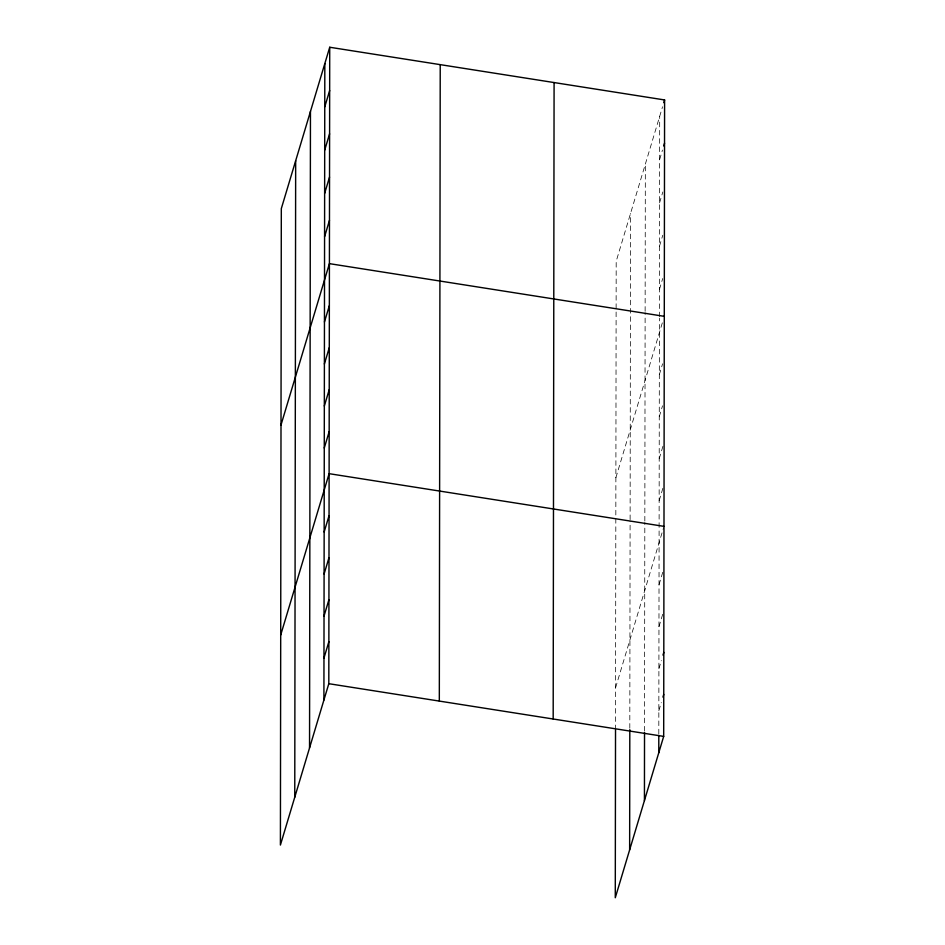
<?xml version="1.0" encoding="UTF-8"?>
<svg xmlns="http://www.w3.org/2000/svg" width="945" height="945" viewBox="0 0 945 945"><rect width="100%" height="100%" fill="white"/><g stroke="black" fill="none" stroke-linecap="round" stroke-linejoin="round"><path stroke-width="0.71" stroke-dasharray="4.72 3.54" d="M615.526 729.729L616.187 261.304L662.551 106.761M629.807 728.229L630.102 521.097M630.114 519.644L630.551 213.452M644.525 731.064L644.821 522.49M644.833 521.038L645.128 312.736M645.128 311.295L645.341 164.147M658.807 733.911L659.409 318.264M659.409 316.823L659.693 116.294M659.634 159.575L662.492 150.042M659.575 202.856L662.835 191.953M659.504 246.137L662.776 235.234M659.445 289.406L662.717 278.515M615.88 477.697L662.658 321.784M659.326 374.692L662.599 363.79M659.267 416.698L662.539 405.795M659.208 458.703L663.697 443.713M659.149 500.708L663.638 485.718M615.585 687.724L663.579 527.723M659.019 584.719L663.52 569.729M658.96 626.724L663.461 611.734M658.901 668.729L661.358 660.555M658.842 710.734L661.299 702.56"/><path stroke-width="1.42" d="M294.757 797.202L295.667 160.756M309.547 747.897L310.456 111.451M323.911 700.044L324.82 63.599M329.722 47.25L281.315 208.609L280.405 845.054L328.813 683.696L329.722 47.25L664.595 99.946L663.685 736.391L615.278 897.75L615.526 729.729M439.319 701.084L440.228 64.638M553.179 719.003L554.089 82.558M629.642 849.898L629.807 729.67M644.431 800.592L644.525 732.517M658.783 752.74L658.807 735.364M324.749 106.879L329.663 90.531M324.69 150.16L329.592 133.812M324.631 193.43L329.533 177.081M324.572 236.711L329.474 220.362M280.996 425.002L329.415 263.643L664.288 316.339M324.442 321.997L329.356 305.648M324.383 364.002L329.285 347.654M324.324 406.007L329.226 389.659M324.265 448.013L329.167 431.664M280.7 635.028L329.108 473.669L663.992 526.365M324.147 532.023L329.049 515.675M324.088 574.028L328.99 557.68M324.029 616.034L328.931 599.685M323.97 658.039L328.872 641.69M663.78 102.674L664.595 99.946M663.721 145.955L664.536 143.227M662.988 655.109L663.815 652.381M662.929 697.115L663.744 694.386M328.813 683.696L663.685 736.391"/></g></svg>
